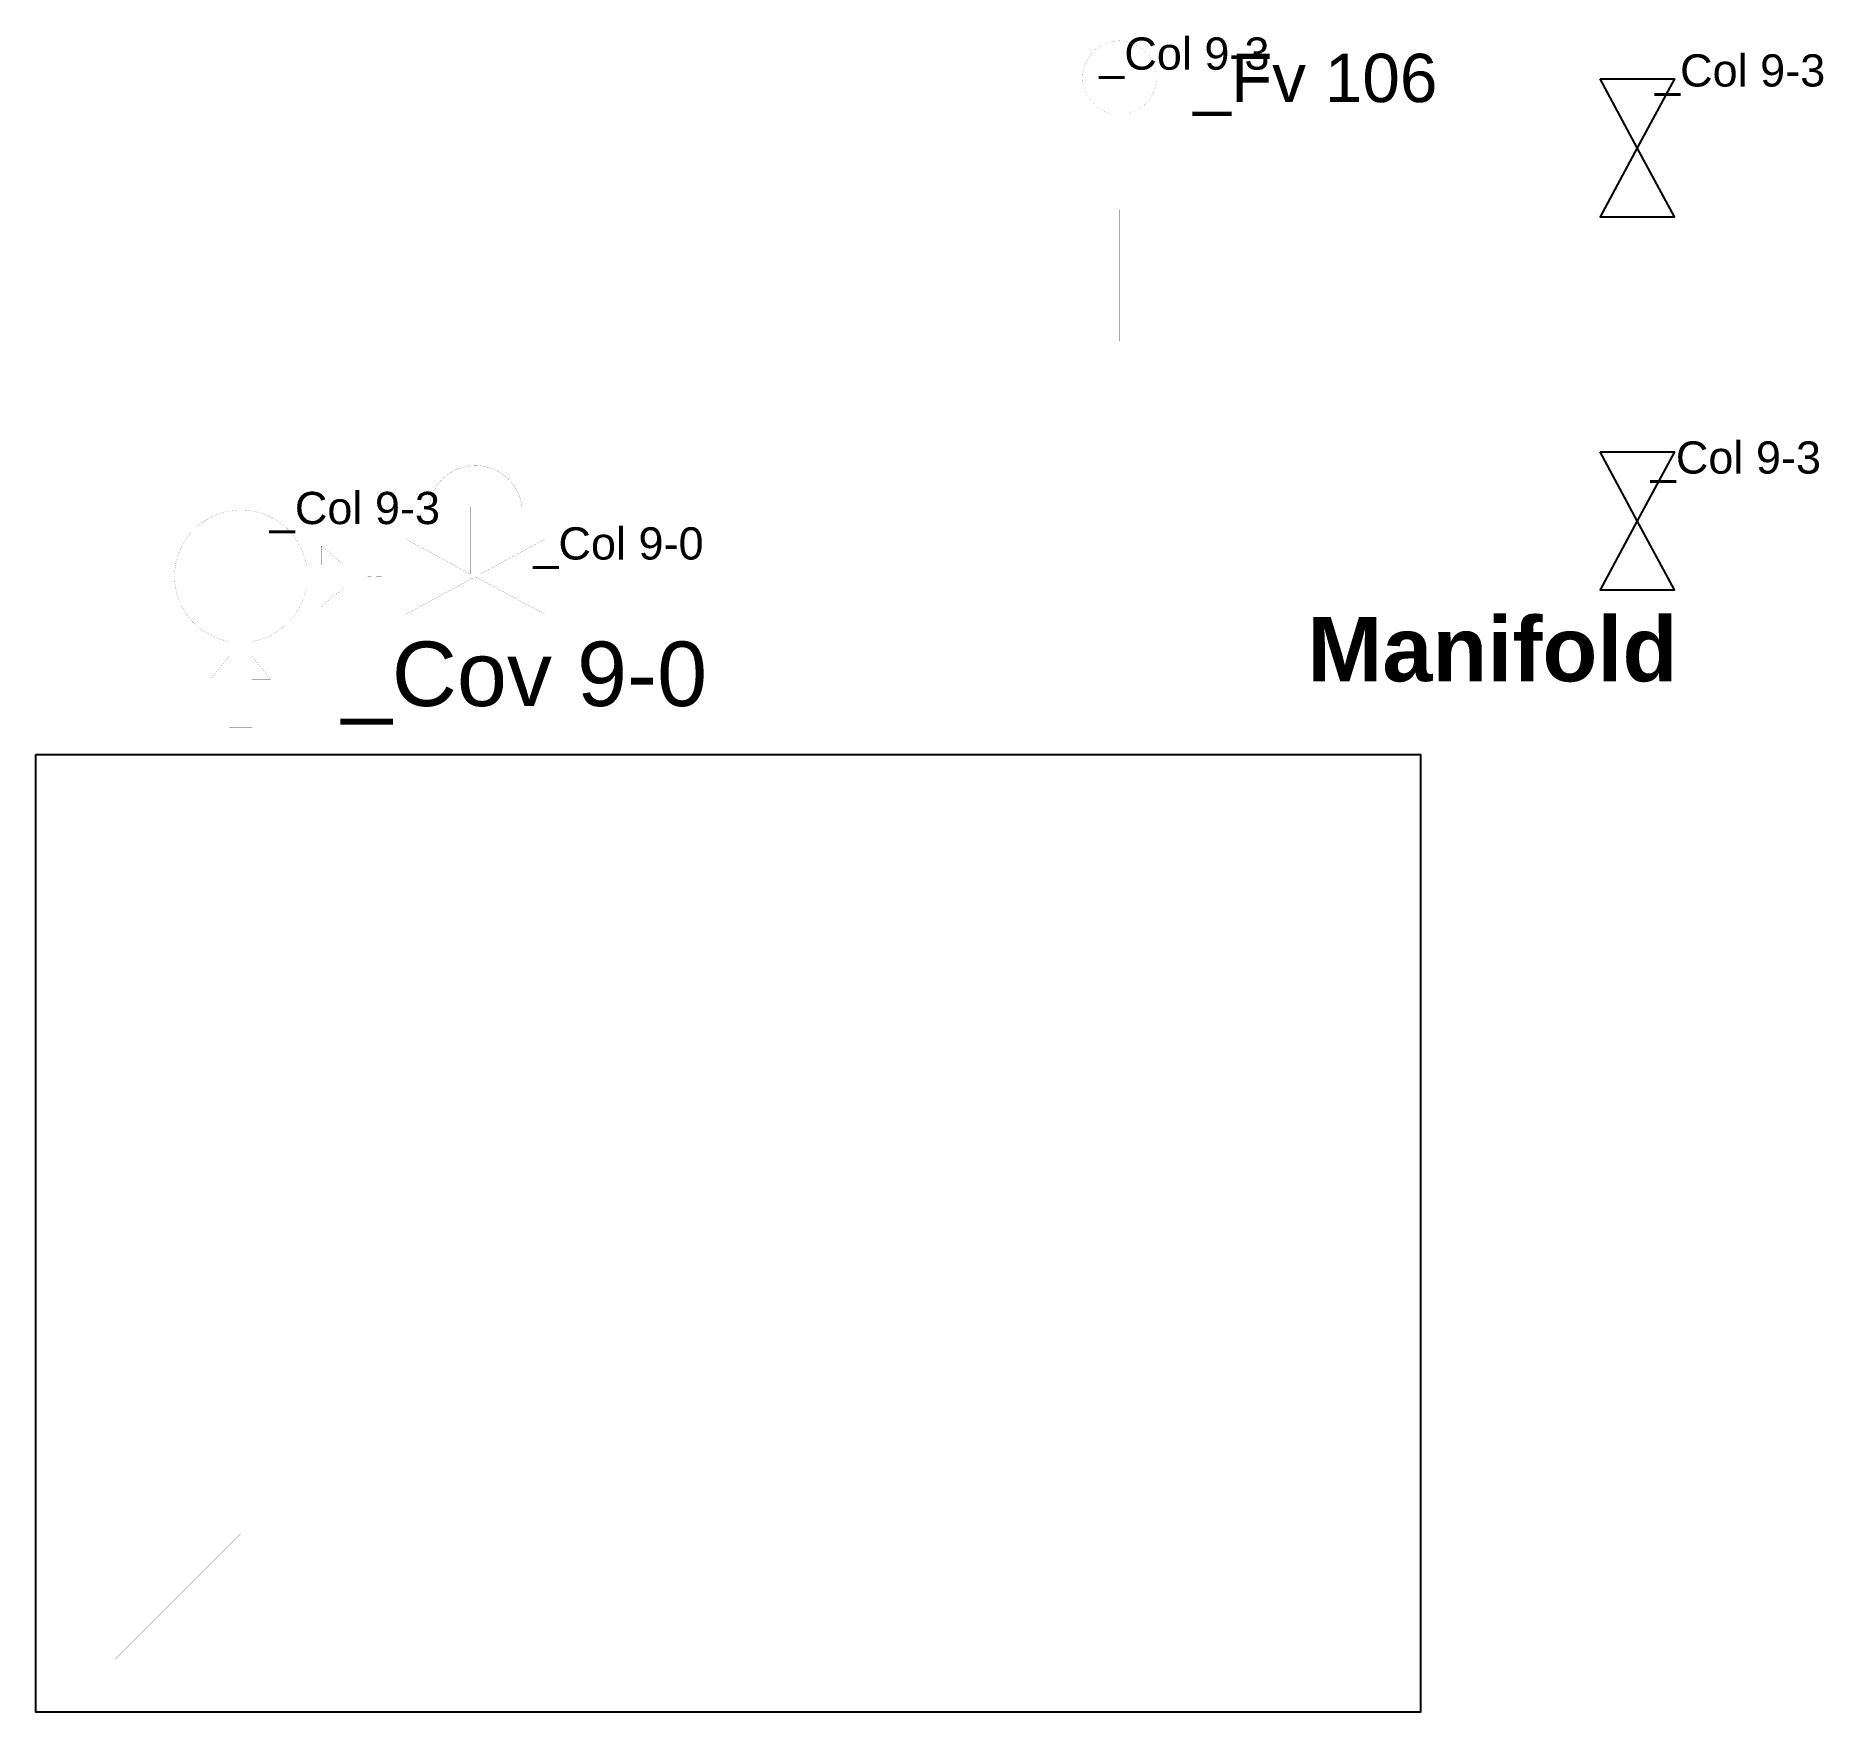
# Model space of a CAD drawing. Extents: x 81680 to 87225, y -1648 to 3553.
import ezdxf

# ---------------------------------------------------------------- set-up
doc = ezdxf.new("R2010")
doc.units = 0
doc.header["$MEASUREMENT"] = 0
for name, color, linetype in [('Omriss tanker', 20, 'CONTINUOUS'), ('Suction PS', 131, 'CONTINUOUS'), ('Symboler', 42, 'CONTINUOUS'), ('TEKST', 7, 'CONTINUOUS')]:
    doc.layers.add(name, color=color, linetype=linetype)
doc.styles.add('ARIAL', font='ARIAL.TTF', dxfattribs={"height": 12})
doc.styles.add('ARIAL BOLD', font='ARIALBD.TTF')

msp = doc.modelspace()

# ---------------------------------------------------------------- linework, layer by layer
at = {"layer": 'Omriss tanker', "linetype": 'Continuous'}
msp.add_lwpolyline([(81679.8, 1323.5), (85975.2, 1323.5), (85975.2, -1648.1), (81679.8, -1648.1)], close=True, dxfattribs=at)
at = {"layer": 'Suction PS', "linetype": 'Continuous', "const_width": 0.3}
for points in [[(86647.9, 2991.3), (86647.9, 2605.1), (85041.8, 2605.1), (85041.8, 3013.8), (85041.8, 2605.1), (84119.6, 2605.1), (84119.6, 1875), (83258.8, 1875), (84119.6, 1875), (84119.6, 2605.1), (86647.9, 2605.1), (86647.9, 2262.1)], [(82682.4, 1876), (82828.5, 1875)], [(82315.6, 1406.1), (82315.6, -1093.7), (81915.6, -1493.7), (82315.6, -1093.7), (82715.6, -1493.7), (82315.6, -1093.7)]]:
    msp.add_lwpolyline(points, close=True, dxfattribs=at)
at = {"layer": 'Symboler', "linetype": 'Continuous'}
for points, const_width in [([(85018.8, 3013.8), (85064.9, 3013.8), (85064.9, 3311.1, 9.824838), (85018.8, 3311.1)], 0.21), ([(82682.4, 1840.7), (82682.4, 1911.2), (82636, 1911.2), (82565.3, 1970.4), (82565.3, 1911.2), (82518.9, 1911.2, 1.926208), (82280.3, 1673.9), (82280.3, 1628.5), (82221.2, 1557.7), (82280.3, 1557.7), (82280.3, 1406.1), (82350.9, 1406.1), (82350.9, 1557.1), (82409.4, 1557.1), (82350.9, 1627.9), (82350.9, 1673.7, 0.315826), (82518.9, 1840.7), (82564.7, 1840.7), (82564.7, 1782.2), (82635.5, 1840.7)], 0.3)]:
    msp.add_lwpolyline(points, format="xyb", close=True, dxfattribs=dict(at, const_width=const_width))
at = {"layer": 'Symboler', "color": 42, "linetype": 'Continuous'}
for points in [[(86532.3, 3419.5), (86763.5, 3419.5), (86647.9, 3205.4), (86532.3, 2991.3), (86763.5, 2991.3), (86647.9, 3205.4)], [(86532.3, 2262.1), (86763.5, 2262.1), (86647.9, 2048), (86532.3, 1833.9), (86763.5, 1833.9), (86647.9, 2048)]]:
    msp.add_lwpolyline(points, close=True, dxfattribs=at)
msp.add_lwpolyline([(83028.6, 1883.1, 0.402, 0.402, 0), (83028.6, 2092.6, 0.402, 0.402, 0), (82899.5, 2092.6, 0.402, 0.402, -0.884677), (83187.8, 2092.6, 0.402, 0.402, 0), (83058.7, 2092.6, 0.402, 0.402, 0), (83058.7, 1883.1, 0.402, 0.402, 0), (83258.8, 1991.1, 0, 0, 0), (83258.8, 1758.9, 0.402, 0.402, 0), (83043.7, 1875, 0.402, 0.402, 0), (82828.5, 1758.9, 0, 0, 0), (82828.5, 1991.1, 0.402, 0.402, 0)], format="xyseb", close=True, dxfattribs=at)

# ---------------------------------------------------------------- texts
at = {"layer": 'Omriss tanker', "linetype": 'Continuous', "insert": (85624.2, 1750.4), "char_height": 200, "width": 1441.283, "attachment_point": 1, "style": 'ARIAL BOLD'}
msp.add_mtext('Manifold', dxfattribs=at)
at = {"layer": 'TEKST', "linetype": 'Continuous', "style": 'ARIAL'}
for s, height, p in [('_Col 9-3', 100, (84978.9, 3448.1)), ('_Fv 106', 150, (85270.9, 3347.4)), ('_Col 9-3', 100, (86702.9, 3395.8)), ('_Col 9-3', 100, (86689.8, 2194.9)), ('_Col 9-3', 100, (82405.9, 2038.2)), ('_Col 9-0', 100, (83223.5, 1928.3)), ('_Cov 9-0', 200, (82629, 1473.7))]:
    msp.add_text(s, height=height, dxfattribs=at).set_placement(p)

doc.saveas('drawing.dxf')
